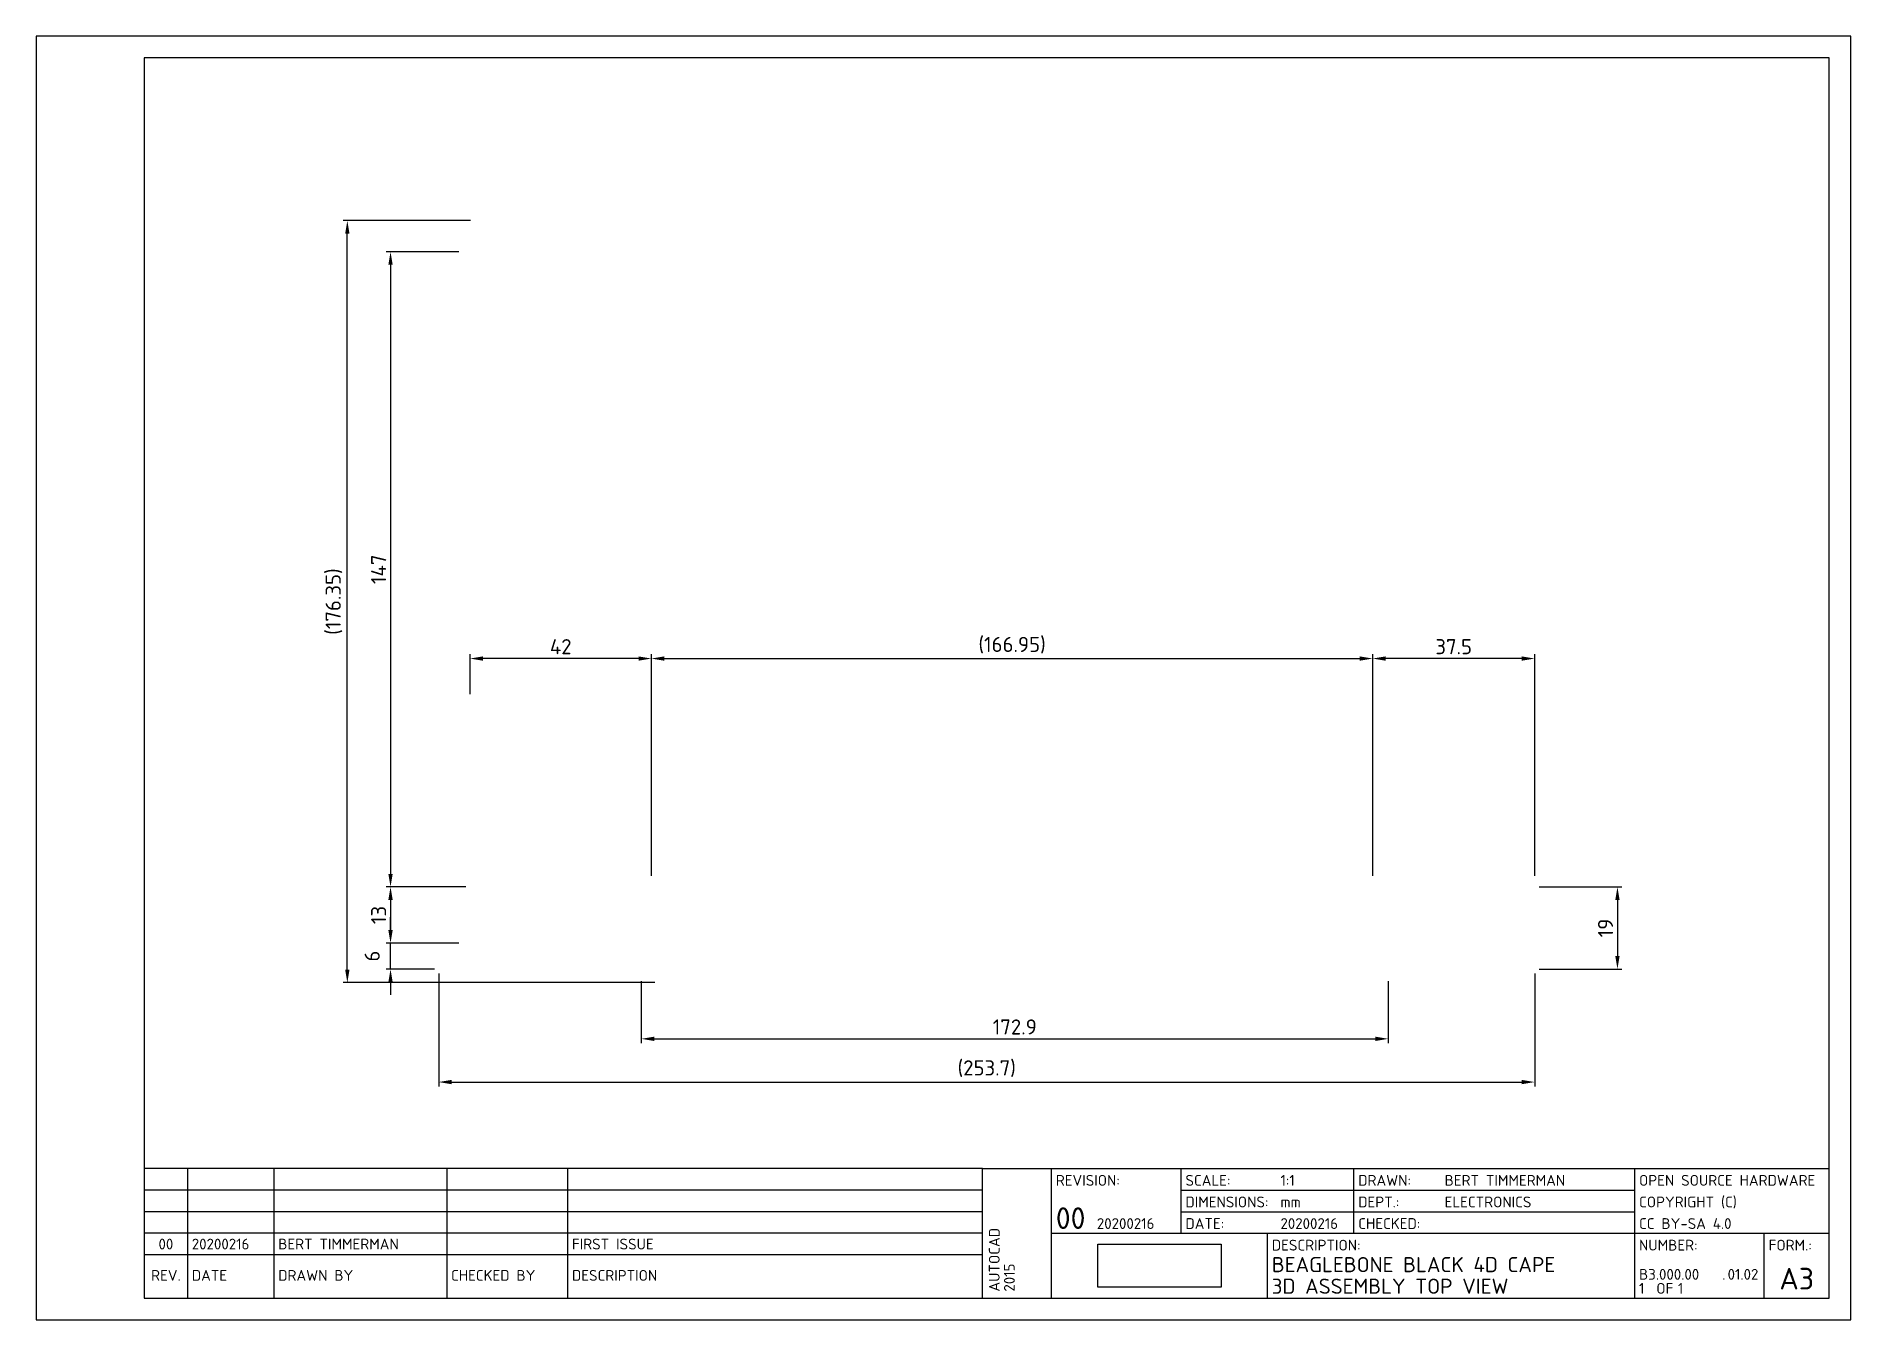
# Paper-space layout 'Layout1' of a CAD drawing. Extents: x 0 to 420, y 0 to 297.
import ezdxf
from ezdxf.enums import TextEntityAlignment as Align

# ---------------------------------------------------------------- set-up
doc = ezdxf.new("R2010")
doc.units = 0
doc.header["$LTSCALE"] = 10
doc.header["$MEASUREMENT"] = 0
doc.header["$PDMODE"] = 98
doc.header["$PDSIZE"] = -3
doc.layers.get('0').update_dxf_attribs({"linetype": 'CONTINUOUS'})
doc.layers.get('DEFPOINTS').update_dxf_attribs({"color": 6, "linetype": 'CONTINUOUS'})
for name, color, linetype in [('DIMENSIONS', 1, 'CONTINUOUS'), ('Ttitleblock', 7, 'CONTINUOUS'), ('Viewports', 7, 'CONTINUOUS')]:
    doc.layers.add(name, color=color, linetype=linetype)
doc.styles.add('ISO', font='isocpeur.ttf')
doc.dimstyles.get("Standard").update_dxf_attribs({"dimscale": 0, "dimtxt": 3.5, "dimasz": 3, "dimexe": 1, "dimexo": 1, "dimgap": 1, "dimtad": 1, "dimdsep": 46, "dimtxsty": 'ISO', "dimcen": 1, "dimclrt": 2, "dimadec": 0, "dimazin": 0, "dimtfac": 1, "dimtmove": 2, "dimatfit": 0, "dimfxl": 1, "dimtolj": 1, "dimarcsym": 0})
picture_1 = doc.add_image_def('image1.png', size_in_pixel=(403, 141))

# ---------------------------------------------------------------- blocks, each defined once
blk = doc.blocks.new('A3')
at = {"layer": 'Ttitleblock', "color": 3}
for p, q in [((219, 35), (25, 35)), ((219, 35), (415, 35)), ((219, 5), (219, 35)), ((235, 5), (235, 35)), ((265, 20), (265, 35)), ((305, 20), (305, 35)), ((370, 5), (370, 35)), ((265, 30), (370, 30)), ((265, 25), (370, 25)), ((235, 20), (415, 20)), ((285, 5), (285, 20)), ((400, 5), (400, 20)), ((219, 15), (25, 15))]:
    blk.add_line(p, q, dxfattribs=at)
at = {"layer": 'Ttitleblock'}
for p, q in [((35, 35), (35, 5)), ((55, 35), (55, 5)), ((95, 35), (95, 5)), ((123, 35), (123, 5)), ((219, 30), (25, 30)), ((219, 25), (25, 25)), ((219, 20), (25, 20))]:
    blk.add_line(p, q, dxfattribs=at)
at = {"layer": 'Ttitleblock', "color": 1}
blk.add_lwpolyline([(0, 0), (420, 0), (420, 297), (0, 297)], close=True, dxfattribs=at)
at = {"layer": 'Ttitleblock', "color": 4}
blk.add_lwpolyline([(25, 5), (415, 5), (415, 292), (25, 292), (25, 5)], dxfattribs=at)
at = {"layer": 'Ttitleblock', "style": 'ISO'}
for s, p in [('REVISION:', (236, 31)), ('SCALE:', (266, 31)), ('DRAWN:', (306, 31)), ('DIMENSIONS:', (266, 26)), ('DEPT.:', (306, 26)), ('DATE:', (266, 21)), ('CHECKED:', (306, 21)), ('DESCRIPTION:', (286, 16)), ('NUMBER:', (371, 16)), ('FORM.:', (401, 16)), ('DATE', (36, 9)), ('DRAWN BY', (56, 9)), ('CHECKED BY', (96, 9)), ('DESCRIPTION', (124, 9)), ('OF', (375, 6)), ('.', (390.25, 9.25))]:
    blk.add_text(s, height=2.5, dxfattribs=at).set_placement(p)
blk.add_text('REV.', height=2.5, dxfattribs=at).set_placement((30, 9), align=Align.CENTER)
for tag, p in [('REV4', (30, 31.25)), ('REV3', (30, 26.25)), ('REV2', (30, 21.25)), ('REV1', (30, 16.25))]:
    blk.add_attdef(tag, text='', height=2.5, dxfattribs=at).set_placement(p, align=Align.CENTER)
for tag, p in [('DATUM4', (36, 31.25)), ('GET4', (56, 31.25)), ('GEZ4', (96, 31.25)), ('OMSCHR4', (124, 31.25)), ('DATUM3', (36, 26.25)), ('GET3', (56, 26.25)), ('GEZ3', (96, 26.25)), ('OMSCHR3', (124, 26.25)), ('DATUM2', (36, 21.25)), ('GET2', (56, 21.25)), ('GEZ2', (96, 21.25)), ('OMSCHR2', (124, 21.25)), ('DATUM1', (36, 16.25)), ('GET1', (56, 16.25)), ('GEZ1', (96, 16.25)), ('OMSCHR1', (124, 16.25))]:
    blk.add_attdef(tag, p, '', height=2.5, dxfattribs=at)
at = {"layer": 'Ttitleblock', "color": 2, "style": 'ISO'}
for tag, p, height in [('S', (288, 31), 2.5), ('GET', (326, 31), 2.5), ('OPM1', (371, 31), 2.5), ('ME', (288, 26), 2.5), ('AFD', (326, 26), 2.5), ('OPM2', (371, 26), 2.5), ('LDATUM', (245.5, 21), 2.5), ('DATUM', (288, 21), 2.5), ('GEZ', (326, 21), 2.5), ('OPM3', (371, 21), 2.5), ('BEN1', (286, 11), 3.5), ('CAT', (371, 12.5), 2.5), ('INST', (378, 12.5), 2.5), ('BEN2', (286, 6), 3.5), ('PARTNO', (371, 9.25), 2.5), ('B', (371, 6), 2.5), ('NOBLZ', (380, 6), 2.5), ('TEK', (391.5, 9.25), 2.5)]:
    blk.add_attdef(tag, p, '', height=height, dxfattribs=at)
at = {"layer": 'Ttitleblock', "color": 3, "style": 'ISO'}
blk.add_attdef('L', (236, 21), '', height=5, dxfattribs=at)
at = {"layer": 'Ttitleblock', "color": 2, "style": 'ISO'}
for tag, p in [('DOSNAAM', (230, 6.5)), ('SYSTEEM', (223, 6.5)), ('FLOPPY', (233.5, 6.5)), ('REL', (226.5, 6.5))]:
    blk.add_attdef(tag, p, '', height=2.5, rotation=90, dxfattribs=at)
for tag, p in [('NAAM', (260, 14)), ('PLAATS', (260, 7.5))]:
    blk.add_attdef(tag, text='', height=3.5, dxfattribs=at).set_placement(p, align=Align.CENTER)
at = {"layer": 'Ttitleblock', "color": 3, "style": 'ISO'}
blk.add_attdef('F', text='', height=5, dxfattribs=at).set_placement((407.5, 7), align=Align.CENTER)
blk = doc.blocks.new('*D4')
at = {"layer": 'DEFPOINTS', "color": 0, "transparency": 16777216}
for p in [(82, 87.15), (98.8, 87.15), (93.15, 81.15)]:
    blk.add_point(p, dxfattribs=at)
at = {"layer": 'DIMENSIONS', "color": 0, "lineweight": -2, "transparency": 16777216}
for p, q in [((82, 90.15), (82, 93.15)), ((97.8, 87.15), (81, 87.15)), ((82, 81.15), (82, 87.15)), ((92.15, 81.15), (81, 81.15)), ((82, 78.15), (82, 75.15))]:
    blk.add_line(p, q, dxfattribs=at)
at = {"layer": 'DIMENSIONS', "color": 0, "transparency": 16777216}
for points in [[(81.5, 90.15), (82.5, 90.15), (82, 87.15)], [(81.5, 78.15), (82.5, 78.15), (82, 81.15)]]:
    blk.add_solid(points, dxfattribs=at)
at = {"layer": 'DIMENSIONS', "color": 2, "transparency": 16777216, "insert": (77.75, 84.15), "char_height": 3.5, "attachment_point": 5, "rotation": 90, "style": 'ISO'}
blk.add_mtext('\\A1;6', dxfattribs=at)
blk = doc.blocks.new('*D5')
at = {"layer": 'DEFPOINTS', "color": 0, "transparency": 16777216}
for p in [(100.4, 100.15), (82, 87.15), (98.8, 87.15)]:
    blk.add_point(p, dxfattribs=at)
at = {"layer": 'DIMENSIONS', "color": 0, "lineweight": -2, "transparency": 16777216}
for p, q in [((99.4, 100.15), (81, 100.15)), ((82, 97.15), (82, 90.15)), ((97.8, 87.15), (81, 87.15))]:
    blk.add_line(p, q, dxfattribs=at)
at = {"layer": 'DIMENSIONS', "color": 0, "transparency": 16777216}
for points in [[(81.5, 97.15), (82.5, 97.15), (82, 100.15)], [(81.5, 90.15), (82.5, 90.15), (82, 87.15)]]:
    blk.add_solid(points, dxfattribs=at)
at = {"layer": 'DIMENSIONS', "color": 2, "transparency": 16777216, "insert": (79.25, 93.65), "char_height": 3.5, "attachment_point": 5, "rotation": 90, "style": 'ISO'}
blk.add_mtext('\\A1;13', dxfattribs=at)
blk = doc.blocks.new('*D6')
at = {"layer": 'DEFPOINTS', "color": 0, "transparency": 16777216}
for p in [(140.05, 79.35), (312.95, 79.35), (312.95, 65)]:
    blk.add_point(p, dxfattribs=at)
at = {"layer": 'DIMENSIONS', "color": 0, "lineweight": -2, "transparency": 16777216}
for p, q in [((140.05, 78.35), (140.05, 64)), ((312.95, 78.35), (312.95, 64)), ((143.05, 65), (309.95, 65))]:
    blk.add_line(p, q, dxfattribs=at)
at = {"layer": 'DIMENSIONS', "color": 0, "transparency": 16777216}
for points in [[(143.05, 65.5), (143.05, 64.5), (140.05, 65)], [(309.95, 65.5), (309.95, 64.5), (312.95, 65)]]:
    blk.add_solid(points, dxfattribs=at)
at = {"layer": 'DIMENSIONS', "color": 2, "transparency": 16777216, "insert": (226.5, 67.75), "char_height": 3.5, "attachment_point": 5, "style": 'ISO'}
blk.add_mtext('\\A1;172.9', dxfattribs=at)
blk = doc.blocks.new('*D7')
at = {"layer": 'DEFPOINTS', "color": 0, "transparency": 16777216}
for p in [(93.15, 81.15), (346.85, 81.15), (346.85, 55)]:
    blk.add_point(p, dxfattribs=at)
at = {"layer": 'DIMENSIONS', "color": 0, "lineweight": -2, "transparency": 16777216}
for p, q in [((93.15, 80.15), (93.15, 54)), ((346.85, 80.15), (346.85, 54)), ((96.15, 55), (343.85, 55))]:
    blk.add_line(p, q, dxfattribs=at)
at = {"layer": 'DIMENSIONS', "color": 0, "transparency": 16777216}
for points in [[(96.15, 55.5), (96.15, 54.5), (93.15, 55)], [(343.85, 55.5), (343.85, 54.5), (346.85, 55)]]:
    blk.add_solid(points, dxfattribs=at)
at = {"layer": 'DIMENSIONS', "color": 2, "transparency": 16777216, "insert": (220, 58.1), "char_height": 3.5, "attachment_point": 5, "style": 'ISO'}
blk.add_mtext('\\A1;(253.7)', dxfattribs=at)
blk = doc.blocks.new('*D8')
at = {"layer": 'DEFPOINTS', "color": 0, "transparency": 16777216}
for p in [(346.85, 100.15), (346.85, 81.15), (366, 81.15)]:
    blk.add_point(p, dxfattribs=at)
at = {"layer": 'DIMENSIONS', "color": 0, "lineweight": -2, "transparency": 16777216}
for p, q in [((347.85, 100.15), (367, 100.15)), ((366, 97.15), (366, 84.15)), ((347.85, 81.15), (367, 81.15))]:
    blk.add_line(p, q, dxfattribs=at)
at = {"layer": 'DIMENSIONS', "color": 0, "transparency": 16777216}
for points in [[(365.5, 97.15), (366.5, 97.15), (366, 100.15)], [(365.5, 84.15), (366.5, 84.15), (366, 81.15)]]:
    blk.add_solid(points, dxfattribs=at)
at = {"layer": 'DIMENSIONS', "color": 2, "transparency": 16777216, "insert": (363.25, 90.65), "char_height": 3.5, "attachment_point": 5, "rotation": 90, "style": 'ISO'}
blk.add_mtext('\\A1;19', dxfattribs=at)
blk = doc.blocks.new('*D9')
at = {"layer": 'DEFPOINTS', "color": 0, "transparency": 16777216}
for p in [(72, 254.35), (101.5, 254.35), (144.15, 78)]:
    blk.add_point(p, dxfattribs=at)
at = {"layer": 'DIMENSIONS', "color": 0, "lineweight": -2, "transparency": 16777216}
for p, q in [((100.5, 254.35), (71, 254.35)), ((72, 81), (72, 251.35)), ((143.15, 78), (71, 78))]:
    blk.add_line(p, q, dxfattribs=at)
at = {"layer": 'DIMENSIONS', "color": 0, "transparency": 16777216}
for points in [[(71.5, 251.35), (72.5, 251.35), (72, 254.35)], [(71.5, 81), (72.5, 81), (72, 78)]]:
    blk.add_solid(points, dxfattribs=at)
at = {"layer": 'DIMENSIONS', "color": 2, "transparency": 16777216, "insert": (68.9, 166.18), "char_height": 3.5, "attachment_point": 5, "rotation": 90, "style": 'ISO'}
blk.add_mtext('\\A1;(176.35)', dxfattribs=at)
blk = doc.blocks.new('*D10')
at = {"layer": 'DEFPOINTS', "color": 0, "transparency": 16777216}
for p in [(309.35, 153), (309.35, 101.75), (346.85, 101.75)]:
    blk.add_point(p, dxfattribs=at)
at = {"layer": 'DIMENSIONS', "color": 0, "lineweight": -2, "transparency": 16777216}
for p, q in [((309.35, 102.75), (309.35, 154)), ((343.85, 153), (312.35, 153)), ((346.85, 102.75), (346.85, 154))]:
    blk.add_line(p, q, dxfattribs=at)
at = {"layer": 'DIMENSIONS', "color": 0, "transparency": 16777216}
for points in [[(312.35, 153.5), (312.35, 152.5), (309.35, 153)], [(343.85, 153.5), (343.85, 152.5), (346.85, 153)]]:
    blk.add_solid(points, dxfattribs=at)
at = {"layer": 'DIMENSIONS', "color": 2, "transparency": 16777216, "insert": (328.1, 155.75), "char_height": 3.5, "attachment_point": 5, "style": 'ISO'}
blk.add_mtext('\\A1;37.5', dxfattribs=at)
blk = doc.blocks.new('*D11')
at = {"layer": 'DEFPOINTS', "color": 0, "transparency": 16777216}
for p in [(100.4, 153), (100.4, 143.75), (142.4, 101.75)]:
    blk.add_point(p, dxfattribs=at)
at = {"layer": 'DIMENSIONS', "color": 0, "lineweight": -2, "transparency": 16777216}
for p, q in [((100.4, 144.75), (100.4, 154)), ((139.4, 153), (103.4, 153)), ((142.4, 102.75), (142.4, 154))]:
    blk.add_line(p, q, dxfattribs=at)
at = {"layer": 'DIMENSIONS', "color": 0, "transparency": 16777216}
for points in [[(103.4, 153.5), (103.4, 152.5), (100.4, 153)], [(139.4, 153.5), (139.4, 152.5), (142.4, 153)]]:
    blk.add_solid(points, dxfattribs=at)
at = {"layer": 'DIMENSIONS', "color": 2, "transparency": 16777216, "insert": (121.4, 155.75), "char_height": 3.5, "attachment_point": 5, "style": 'ISO'}
blk.add_mtext('\\A1;42', dxfattribs=at)
blk = doc.blocks.new('*D12')
at = {"layer": 'DEFPOINTS', "color": 0, "transparency": 16777216}
for p in [(98.8, 247.15), (82, 100.15), (100.4, 100.15)]:
    blk.add_point(p, dxfattribs=at)
at = {"layer": 'DIMENSIONS', "color": 0, "lineweight": -2, "transparency": 16777216}
for p, q in [((97.8, 247.15), (81, 247.15)), ((82, 244.15), (82, 103.15)), ((99.4, 100.15), (81, 100.15))]:
    blk.add_line(p, q, dxfattribs=at)
at = {"layer": 'DIMENSIONS', "color": 0, "transparency": 16777216}
for points in [[(81.5, 244.15), (82.5, 244.15), (82, 247.15)], [(81.5, 103.15), (82.5, 103.15), (82, 100.15)]]:
    blk.add_solid(points, dxfattribs=at)
at = {"layer": 'DIMENSIONS', "color": 2, "transparency": 16777216, "insert": (79.25, 173.65), "char_height": 3.5, "attachment_point": 5, "rotation": 90, "style": 'ISO'}
blk.add_mtext('\\A1;147', dxfattribs=at)
blk = doc.blocks.new('*D43')
at = {"layer": 'DEFPOINTS', "color": 0, "transparency": 16777216}
for p in [(309.35, 153), (142.4, 101.75), (309.35, 101.75)]:
    blk.add_point(p, dxfattribs=at)
at = {"layer": 'DIMENSIONS', "color": 0, "lineweight": -2, "transparency": 16777216}
for p, q in [((142.4, 102.75), (142.4, 154)), ((145.4, 153), (306.35, 153)), ((309.35, 102.75), (309.35, 154))]:
    blk.add_line(p, q, dxfattribs=at)
at = {"layer": 'DIMENSIONS', "color": 0, "transparency": 16777216}
for points in [[(145.4, 153.5), (145.4, 152.5), (142.4, 153)], [(306.35, 153.5), (306.35, 152.5), (309.35, 153)]]:
    blk.add_solid(points, dxfattribs=at)
at = {"layer": 'DIMENSIONS', "color": 2, "transparency": 16777216, "insert": (225.875, 156.1), "char_height": 3.5, "attachment_point": 5, "style": 'ISO'}
blk.add_mtext('\\A1;(166.95)', dxfattribs=at)

psp = doc.layouts.get("Layout1")

# ---------------------------------------------------------------- block references
ref = psp.add_blockref('A3', (0, 0))
ref.add_attrib('PARTNO', 'B3.000.00', (371, 9.25), dxfattribs={"layer": 'Ttitleblock', "color": 2, "height": 2.5, "style": 'ISO'})
ref.add_attrib('TEK', '01.02', (391.5, 9.25), dxfattribs={"layer": 'Ttitleblock', "color": 2, "height": 2.5, "style": 'ISO'})
ref.add_attrib('B', '1', (371, 6), dxfattribs={"layer": 'Ttitleblock', "color": 2, "height": 2.5, "style": 'ISO'})
ref.add_attrib('NOBLZ', '1', (380, 6), dxfattribs={"layer": 'Ttitleblock', "color": 2, "height": 2.5, "style": 'ISO'})
ref.add_attrib('L', '00', (236, 21), dxfattribs={"layer": 'Ttitleblock', "color": 3, "height": 5, "style": 'ISO'})
ref.add_attrib('LDATUM', '20200216', (245.5, 21), dxfattribs={"layer": 'Ttitleblock', "color": 2, "height": 2.5, "style": 'ISO'})
ref.add_attrib('F', 'A3', dxfattribs={"layer": 'Ttitleblock', "color": 3, "height": 5, "style": 'ISO'}).set_placement((407.5, 7), align=Align.CENTER)
ref.add_attrib('BEN1', 'BEAGLEBONE BLACK 4D CAPE', (286, 11), dxfattribs={"layer": 'Ttitleblock', "color": 2, "height": 3.5, "style": 'ISO'})
ref.add_attrib('BEN2', '3D ASSEMBLY TOP VIEW', (286, 6), dxfattribs={"layer": 'Ttitleblock', "color": 2, "height": 3.5, "style": 'ISO'})
ref.add_attrib('S', '1:1', (288, 31), dxfattribs={"layer": 'Ttitleblock', "color": 2, "height": 2.5, "style": 'ISO'})
ref.add_attrib('ME', 'mm', (288, 26), dxfattribs={"layer": 'Ttitleblock', "color": 2, "height": 2.5, "style": 'ISO'})
ref.add_attrib('DATUM', '20200216', (288, 21), dxfattribs={"layer": 'Ttitleblock', "color": 2, "height": 2.5, "style": 'ISO'})
ref.add_attrib('GET', 'BERT TIMMERMAN', (326, 31), dxfattribs={"layer": 'Ttitleblock', "color": 2, "height": 2.5, "style": 'ISO'})
ref.add_attrib('AFD', 'ELECTRONICS', (326, 26), dxfattribs={"layer": 'Ttitleblock', "color": 2, "height": 2.5, "style": 'ISO'})
ref.add_attrib('OPM1', 'OPEN SOURCE HARDWARE', (371, 31), dxfattribs={"layer": 'Ttitleblock', "color": 2, "height": 2.5, "style": 'ISO'})
ref.add_attrib('OPM2', 'COPYRIGHT (C)', (371, 26), dxfattribs={"layer": 'Ttitleblock', "color": 2, "height": 2.5, "style": 'ISO'})
ref.add_attrib('OPM3', 'CC BY-SA 4.0', (371, 21), dxfattribs={"layer": 'Ttitleblock', "color": 2, "height": 2.5, "style": 'ISO'})
ref.add_attrib('SYSTEEM', 'AUTOCAD', (223, 6.5), dxfattribs={"layer": 'Ttitleblock', "color": 2, "height": 2.5, "rotation": 90, "style": 'ISO'})
ref.add_attrib('REL', '2015', (226.5, 6.5), dxfattribs={"layer": 'Ttitleblock', "color": 2, "height": 2.5, "rotation": 90, "style": 'ISO'})
ref.add_attrib('REV1', '00', dxfattribs={"layer": 'Ttitleblock', "height": 2.5, "style": 'ISO'}).set_placement((30, 16.25), align=Align.CENTER)
ref.add_attrib('DATUM1', '20200216', (36, 16.25), dxfattribs={"layer": 'Ttitleblock', "height": 2.5, "style": 'ISO'})
ref.add_attrib('GET1', 'BERT TIMMERMAN', (56, 16.25), dxfattribs={"layer": 'Ttitleblock', "height": 2.5, "style": 'ISO'})
ref.add_attrib('OMSCHR1', 'FIRST ISSUE', (124, 16.25), dxfattribs={"layer": 'Ttitleblock', "height": 2.5, "style": 'ISO'})

# ---------------------------------------------------------------- dimensions: what is measured, and where the dimension line sits
at = {"layer": 'DIMENSIONS'}
dim = psp.add_linear_dim(base=(72, 254.35), p1=(144.145, 78), p2=(101.5, 254.35), angle=90, text='(<>)', dimstyle='Standard', override={"dimscale": 1}, dxfattribs=at)
dim.commit()
dim.dimension.update_dxf_attribs({"geometry": '*D9', "text_midpoint": (68.9, 166.175)})
for base, p1, p2, picture, middle in [((82, 100.15), (98.8, 247.15), (100.4, 100.15), '*D12', (79.25, 173.65)), ((82, 87.15), (100.4, 100.15), (98.8, 87.15), '*D5', (79.25, 93.65)), ((366, 81.15), (346.85, 100.15), (346.85, 81.15), '*D8', (363.25, 90.65)), ((82, 87.15), (93.15, 81.15), (98.8, 87.15), '*D4', (77.75, 84.15))]:
    dim = psp.add_linear_dim(base=base, p1=p1, p2=p2, angle=90, dimstyle='Standard', override={"dimscale": 1}, dxfattribs=at)
    dim.commit()
    dim.dimension.update_dxf_attribs({"geometry": picture, "text_midpoint": middle})
for base, p1, p2, picture, middle in [((100.4, 153), (142.4, 101.75), (100.4, 143.75), '*D11', (121.4, 155.75)), ((309.35, 153), (346.85, 101.75), (309.35, 101.75), '*D10', (328.1, 155.75)), ((312.95, 65), (140.05, 79.35), (312.95, 79.35), '*D6', (226.5, 67.75))]:
    dim = psp.add_linear_dim(base=base, p1=p1, p2=p2, dimstyle='Standard', override={"dimscale": 1}, dxfattribs=at)
    dim.commit()
    dim.dimension.update_dxf_attribs({"geometry": picture, "text_midpoint": middle})
for base, p1, p2, picture, middle in [((309.35, 153), (142.4, 101.75), (309.35, 101.75), '*D43', (225.875, 156.1)), ((346.85, 55), (93.15, 81.15), (346.85, 81.15), '*D7', (220, 58.1))]:
    dim = psp.add_linear_dim(base=base, p1=p1, p2=p2, text='(<>)', dimstyle='Standard', override={"dimscale": 1}, dxfattribs=at)
    dim.commit()
    dim.dimension.update_dxf_attribs({"geometry": picture, "text_midpoint": middle})

# ---------------------------------------------------------------- pictures from other files: only their frames are drawn
image = psp.add_image(picture_1, insert=(245.709, 7.5), size_in_units=(28.582, 10))
image.dxf.flags = 7

# ---------------------------------------------------------------- viewports
at = {"layer": 'Viewports', "view_twist_angle": 90}
psp.add_viewport(center=(220, 163.5), size=(390, 257), view_center_point=(126.85, 82.35), view_height=257, dxfattribs=at)

doc.saveas('drawing.dxf')
